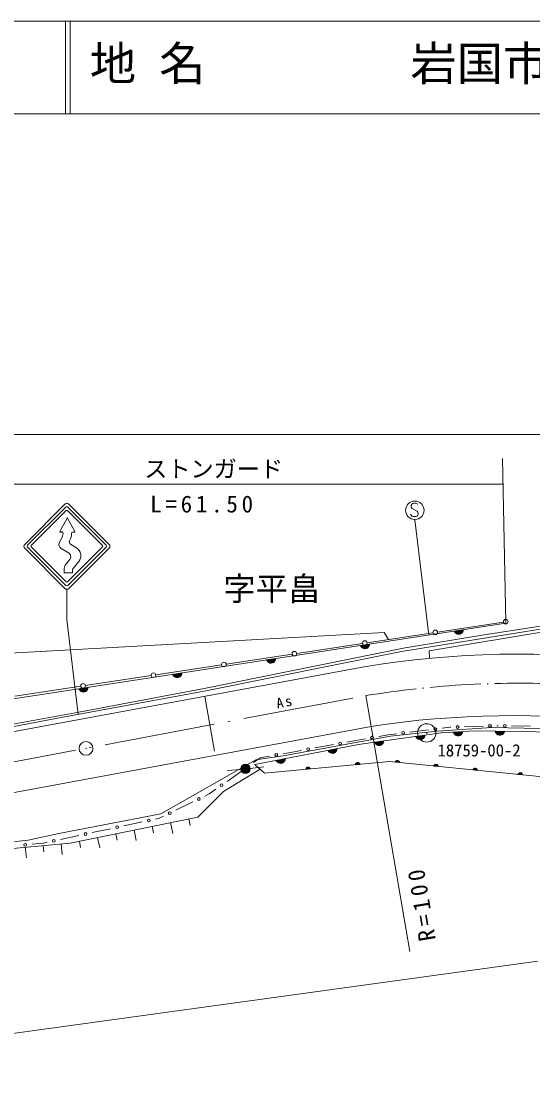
# Model space of a CAD drawing. Units: millimetres, scale not verified. Extents: x -23078 to 616922, y -205489 to 154511.
# Drawn here: x 299892 to 355160, y 40107 to 154511 of the extents above; entities that cross this region are included whole.
import ezdxf
from ezdxf.enums import TextEntityAlignment as Align

# ---------------------------------------------------------------- set-up
doc = ezdxf.new("R2010")
doc.units = ezdxf.units.MM
doc.header["$LTSCALE"] = 1000
doc.linetypes.add('DASHED', pattern=[7.5, 6, -1.5])
doc.linetypes.add('LONG_DASHED_DOTTED', pattern=[15.25, 12, -1.5, 0.25, -1.5])
for name, color, linetype, lineweight in [('S-BGD', 7, 'Continuous', 13), ('S-TTL', 2, 'Continuous', 13), ('S-TTL-TXT', 7, 'Continuous', 13)]:
    doc.layers.add(name, color=color, linetype=linetype, lineweight=lineweight)
doc.styles.add('ＭＳ ゴシック', font='')
doc.styles.get('ＭＳ ゴシック').set_extended_font_data('MS Gothic')

# ---------------------------------------------------------------- blocks, each defined once
blk = doc.blocks.new('BUHIN1')
at = {"color": 7, "linetype": 'Continuous', "lineweight": 13}
for radius in [0.995, 0.03]:
    blk.add_circle((0, 0), radius, dxfattribs=at)

msp = doc.modelspace()

# ---------------------------------------------------------------- linework, layer by layer
at = {"layer": 'S-BGD'}
for p, q in [((20192, 109858), (500278, 109858)), ((352258, 89534), (351901, 107241)), ((291277, 104493), (351957, 104493)), ((304621, 102323), (300272, 97975)), ((300591, 97868), (304727, 102005)), ((304939, 102005), (309076, 97868)), ((305045, 102323), (309394, 97975)), ((342030, 102202), (342025, 102087)), ((342025, 102087), (342030, 102012)), ((342095, 102312), (342030, 102202)), ((342030, 102012), (342070, 101912)), ((342070, 101912), (342140, 101857)), ((342205, 102387), (342095, 102312)), ((342140, 101857), (342685, 101542)), ((342335, 102422), (342205, 102387)), ((342490, 102422), (342335, 102422)), ((342595, 102402), (342490, 102422)), ((342670, 102367), (342595, 102402)), ((342725, 102307), (342670, 102367)), ((304763, 101616), (300980, 97833)), ((304845, 100817), (304059, 99370)), ((304900, 100817), (305693, 99370)), ((308687, 97833), (304904, 101616)), ((342010, 101112), (341940, 101227)), ((342090, 101037), (342010, 101112)), ((342185, 100992), (342090, 101037)), ((342285, 100977), (342185, 100992)), ((342515, 100977), (342285, 100977)), ((342670, 101022), (342515, 100977)), ((342740, 101112), (342670, 101022)), ((342685, 101542), (342745, 101452)), ((342775, 101207), (342740, 101112)), ((342745, 101452), (342785, 101327)), ((342785, 101327), (342775, 101207)), ((342403, 100631), (343941, 88168)), ((304350, 98846), (304025, 98190)), ((304382, 99379), (304077, 99291)), ((304103, 99296), (304323, 99296)), ((304423, 99196), (304423, 99157)), ((305217, 98570), (305118, 98370)), ((305321, 99196), (305321, 99014)), ((305649, 99296), (305421, 99296)), ((300272, 97550), (304621, 93202)), ((304727, 93520), (300591, 97656)), ((300980, 97692), (304763, 93909)), ((304217, 97538), (304998, 97072)), ((304904, 93909), (308687, 97692)), ((309076, 97656), (304939, 93520)), ((309394, 97550), (305045, 93202)), ((305234, 97980), (305857, 97608)), ((305130, 96327), (304746, 95856)), ((306120, 96117), (305534, 95398)), ((304522, 95225), (304522, 94893)), ((305422, 95082), (305422, 94893)), ((304522, 94893), (305422, 94893)), ((304817, 93114), (304817, 89858)), ((291422, 80095), (352236, 89456)), ((306035, 79577), (304819, 89849)), ((344872, 88500), (351988, 89581)), ((350126, 88219), (357380, 89339)), ((290832, 85788), (339092, 88457)), ((337262, 87344), (344377, 88425)), ((339092, 88457), (339564, 87684)), ((340971, 86379), (357337, 89027)), ((341363, 86807), (350126, 88219)), ((343978, 86484), (357623, 88730)), ((346674, 88600), (347663, 88752)), ((346729, 88492), (346674, 88600)), ((347647, 88687), (346708, 88542)), ((346803, 88405), (346729, 88492)), ((346743, 88484), (347632, 88621)), ((347605, 88554), (346792, 88428)), ((346916, 88311), (346803, 88405)), ((346846, 88374), (347565, 88484)), ((347034, 88268), (346916, 88311)), ((347515, 88413), (346917, 88321)), ((347156, 88249), (347034, 88268)), ((347043, 88277), (347411, 88334)), ((347309, 88273), (347156, 88249)), ((347419, 88328), (347309, 88273)), ((347519, 88404), (347419, 88328)), ((347599, 88527), (347519, 88404)), ((347641, 88633), (347599, 88527)), ((347663, 88752), (347641, 88633)), ((329651, 86187), (336767, 87268)), ((336539, 87040), (337527, 87192)), ((336593, 86932), (336539, 87040)), ((337512, 87126), (336573, 86982)), ((336607, 86924), (337497, 87061)), ((337469, 86993), (336656, 86868)), ((337463, 86967), (337383, 86844)), ((337505, 87072), (337463, 86967)), ((337527, 87192), (337505, 87072)), ((319652, 82378), (341363, 86807)), ((319664, 82106), (340971, 86379)), ((322041, 85031), (329157, 86112)), ((336667, 86845), (336593, 86932)), ((336780, 86751), (336667, 86845)), ((336710, 86813), (337429, 86924)), ((336898, 86708), (336780, 86751)), ((337379, 86853), (336781, 86761)), ((337020, 86689), (336898, 86708)), ((336907, 86717), (337275, 86774)), ((337173, 86713), (337020, 86689)), ((337284, 86768), (337173, 86713)), ((337383, 86844), (337284, 86768)), ((344017, 85660), (343978, 86484)), ((251298, 68902), (336929, 84731)), ((314431, 83874), (321547, 84956)), ((326403, 85480), (327391, 85632)), ((326457, 85372), (326403, 85480)), ((327376, 85566), (326437, 85422)), ((326532, 85284), (326457, 85372)), ((326471, 85364), (327361, 85501)), ((327333, 85433), (326520, 85308)), ((326645, 85191), (326532, 85284)), ((326574, 85253), (327293, 85364)), ((326763, 85148), (326645, 85191)), ((327244, 85293), (326646, 85201)), ((326884, 85129), (326763, 85148)), ((326771, 85157), (327139, 85214)), ((327038, 85152), (326884, 85129)), ((327148, 85207), (327038, 85152)), ((327248, 85283), (327148, 85207)), ((327327, 85407), (327248, 85283)), ((327369, 85512), (327327, 85407)), ((327391, 85632), (327369, 85512)), ((306821, 82718), (313937, 83799)), ((316267, 83919), (317256, 84072)), ((316322, 83811), (316267, 83919)), ((317240, 84006), (316301, 83861)), ((316396, 83724), (316322, 83811)), ((316336, 83803), (317225, 83940)), ((317198, 83873), (316385, 83748)), ((316509, 83630), (316396, 83724)), ((316439, 83693), (317158, 83804)), ((316627, 83588), (316509, 83630)), ((317108, 83733), (316510, 83641)), ((316749, 83569), (316627, 83588)), ((316636, 83597), (317004, 83653)), ((316902, 83592), (316749, 83569)), ((317012, 83647), (316902, 83592)), ((317112, 83723), (317012, 83647)), ((317192, 83847), (317112, 83723)), ((317234, 83952), (317192, 83847)), ((317256, 84072), (317234, 83952)), ((299211, 81562), (306327, 82643)), ((306110, 79852), (319652, 82378)), ((306132, 82359), (307120, 82511)), ((307105, 82446), (306166, 82301)), ((306200, 82243), (307090, 82380)), ((307098, 82392), (307056, 82286)), ((307120, 82511), (307098, 82392)), ((303814, 79185), (319664, 82106)), ((306186, 82251), (306132, 82359)), ((306260, 82164), (306186, 82251)), ((307062, 82313), (306249, 82188)), ((306373, 82070), (306260, 82164)), ((306303, 82133), (307022, 82243)), ((306491, 82028), (306373, 82070)), ((306972, 82172), (306374, 82080)), ((306613, 82008), (306491, 82028)), ((306500, 82036), (306868, 82093)), ((306766, 82032), (306613, 82008)), ((306877, 82087), (306766, 82032)), ((306976, 82163), (306877, 82087)), ((307056, 82286), (306976, 82163)), ((337113, 81622), (341860, 53961)), ((278937, 74423), (303814, 79185)), ((291902, 77245), (306110, 79852)), ((252533, 62490), (337684, 78306)), ((339772, 77235), (344868, 77801)), ((341882, 77683), (343898, 77925)), ((344868, 77801), (350745, 78165)), ((345245, 77588), (348921, 77805)), ((345357, 78100), (346244, 78207)), ((346244, 78207), (346303, 78209)), ((347772, 78258), (349801, 78326)), ((348921, 77805), (359625, 77642)), ((350745, 78165), (359765, 78003)), ((351270, 78375), (351329, 78377)), ((351329, 78377), (351400, 78376)), ((352870, 78362), (354900, 78342)), ((328204, 75132), (339772, 77235)), ((335065, 76592), (337063, 76953)), ((336326, 76345), (345245, 77588)), ((338060, 76587), (339051, 76725)), ((339035, 76659), (338094, 76528)), ((338509, 77215), (339535, 77401)), ((339051, 76725), (339027, 76605)), ((339535, 77401), (340423, 77507)), ((342520, 77208), (343511, 77347)), ((342573, 77100), (342520, 77208)), ((343494, 77281), (342554, 77150)), ((342646, 77011), (342573, 77100)), ((342587, 77092), (343478, 77216)), ((343450, 77149), (342635, 77035)), ((342758, 76916), (342646, 77011)), ((342688, 76979), (343409, 77080)), ((342875, 76872), (342758, 76916)), ((343358, 77010), (342759, 76926)), ((342997, 76851), (342875, 76872)), ((342884, 76881), (343253, 76932)), ((343150, 76872), (342997, 76851)), ((343261, 76926), (343150, 76872)), ((343362, 77000), (343261, 76926)), ((343443, 77123), (343362, 77000)), ((343487, 77227), (343443, 77123)), ((343511, 77347), (343487, 77227)), ((346584, 77667), (347582, 77726)), ((346628, 77554), (346584, 77667)), ((347561, 77662), (346613, 77606)), ((346694, 77461), (346628, 77554)), ((346641, 77545), (347540, 77598)), ((347506, 77533), (346685, 77485)), ((346798, 77357), (346694, 77461)), ((346734, 77425), (347460, 77468)), ((346911, 77303), (346798, 77357)), ((347404, 77402), (346800, 77367)), ((347031, 77273), (346911, 77303)), ((346921, 77311), (347292, 77333)), ((347185, 77282), (347031, 77273)), ((347300, 77326), (347185, 77282)), ((347407, 77392), (347300, 77326)), ((347498, 77508), (347407, 77392)), ((347549, 77609), (347498, 77508)), ((347582, 77726), (347549, 77609)), ((351133, 77656), (351097, 77772)), ((351097, 77772), (352097, 77756)), ((352071, 77694), (351121, 77709)), ((351191, 77558), (351133, 77656)), ((351145, 77646), (352045, 77632)), ((352007, 77570), (351184, 77583)), ((351287, 77446), (351191, 77558)), ((351228, 77520), (351956, 77509)), ((351396, 77384), (351287, 77446)), ((351895, 77447), (351290, 77456)), ((351513, 77345), (351396, 77384)), ((351406, 77392), (351779, 77386)), ((351668, 77343), (351513, 77345)), ((351786, 77379), (351668, 77343)), ((351897, 77437), (351786, 77379)), ((351996, 77545), (351897, 77437)), ((352055, 77642), (351996, 77545)), ((352097, 77756), (352055, 77642)), ((325136, 74183), (336326, 76345)), ((328177, 75345), (330174, 75707)), ((331621, 75969), (333619, 76330)), ((333037, 75710), (334019, 75899)), ((333096, 75604), (333037, 75710)), ((334006, 75833), (333074, 75653)), ((333173, 75519), (333096, 75604)), ((333110, 75596), (333994, 75767)), ((333969, 75699), (333161, 75543)), ((333290, 75430), (333173, 75519)), ((333217, 75490), (333932, 75628)), ((333884, 75555), (333290, 75440)), ((333889, 75546), (333792, 75466)), ((333964, 75672), (333889, 75546)), ((334002, 75779), (333964, 75672)), ((334019, 75899), (334002, 75779)), ((338113, 76478), (338060, 76587)), ((338186, 76390), (338113, 76478)), ((338127, 76470), (339019, 76594)), ((338990, 76527), (338175, 76413)), ((338298, 76294), (338186, 76390)), ((338229, 76358), (338949, 76458)), ((338415, 76250), (338298, 76294)), ((338898, 76388), (338299, 76305)), ((338537, 76229), (338415, 76250)), ((338424, 76259), (338793, 76310)), ((338690, 76251), (338537, 76229)), ((338802, 76304), (338690, 76251)), ((338902, 76378), (338802, 76304)), ((338984, 76501), (338902, 76378)), ((339027, 76605), (338984, 76501)), ((314960, 68862), (325233, 74687)), ((324981, 74386), (325704, 74898)), ((325233, 74687), (328204, 75132)), ((325704, 74898), (326730, 75083)), ((339677, 74495), (326162, 73251)), ((327442, 74628), (328424, 74818)), ((327501, 74523), (327442, 74628)), ((328411, 74752), (327479, 74572)), ((327578, 74438), (327501, 74523)), ((327515, 74515), (328399, 74686)), ((328374, 74617), (327566, 74461)), ((327695, 74349), (327578, 74438)), ((327622, 74409), (328337, 74547)), ((328289, 74474), (327695, 74359)), ((327823, 74320), (328188, 74391)), ((328197, 74385), (328089, 74326)), ((328294, 74464), (328197, 74385)), ((328369, 74591), (328294, 74464)), ((328407, 74698), (328369, 74591)), ((328424, 74818), (328407, 74698)), ((333409, 75392), (333290, 75430)), ((333532, 75377), (333409, 75392)), ((333418, 75401), (333783, 75472)), ((333684, 75407), (333532, 75377)), ((333792, 75466), (333684, 75407)), ((336116, 74359), (336173, 74383)), ((336306, 74373), (336120, 74356)), ((336173, 74383), (336250, 74390)), ((336250, 74390), (336310, 74377)), ((336310, 74377), (336368, 74352)), ((358649, 72603), (339677, 74495)), ((340282, 74434), (340307, 74489)), ((340779, 74385), (340282, 74434)), ((340297, 74464), (340770, 74417)), ((340307, 74489), (340341, 74535)), ((340761, 74449), (340313, 74494)), ((340335, 74523), (340744, 74482)), ((340341, 74535), (340395, 74585)), ((340724, 74516), (340362, 74552)), ((340395, 74585), (340452, 74609)), ((340395, 74580), (340696, 74550)), ((340452, 74609), (340513, 74622)), ((340641, 74587), (340456, 74605)), ((340513, 74622), (340590, 74615)), ((340590, 74615), (340646, 74590)), ((340646, 74590), (340698, 74555)), ((340698, 74555), (340741, 74495)), ((340741, 74495), (340766, 74444)), ((340766, 74444), (340779, 74385)), ((321750, 71282), (325693, 73677)), ((322125, 72363), (323782, 73536)), ((323623, 73660), (322130, 73518)), ((324617, 73766), (326107, 73941)), ((326162, 73251), (325136, 74183)), ((327814, 74311), (327695, 74349)), ((327937, 74296), (327814, 74311)), ((328089, 74326), (327937, 74296)), ((330627, 73662), (330642, 73721)), ((331125, 73708), (330627, 73662)), ((330637, 73694), (331110, 73738)), ((330642, 73721), (330666, 73772)), ((331094, 73768), (330646, 73726)), ((330662, 73759), (331071, 73797)), ((330666, 73772), (330709, 73831)), ((331046, 73826), (330684, 73793)), ((330709, 73831), (330761, 73866)), ((330711, 73827), (331012, 73854)), ((330761, 73866), (330818, 73890)), ((330951, 73880), (330765, 73863)), ((330818, 73890), (330895, 73898)), ((330895, 73898), (330956, 73884)), ((330956, 73884), (331013, 73859)), ((331013, 73859), (331067, 73809)), ((331067, 73809), (331101, 73763)), ((331101, 73763), (331125, 73708)), ((335982, 74155), (335996, 74214)), ((336480, 74200), (335982, 74155)), ((335991, 74187), (336464, 74230)), ((335996, 74214), (336021, 74265)), ((336449, 74260), (336001, 74219)), ((336017, 74252), (336426, 74290)), ((336021, 74265), (336064, 74324)), ((336401, 74319), (336039, 74285)), ((336064, 74324), (336116, 74359)), ((336066, 74319), (336367, 74347)), ((336368, 74352), (336421, 74302)), ((336421, 74302), (336456, 74256)), ((336456, 74256), (336480, 74200)), ((344452, 74018), (344478, 74074)), ((344950, 73969), (344452, 74018)), ((344468, 74048), (344940, 74001)), ((344478, 74074), (344511, 74119)), ((344931, 74033), (344483, 74078)), ((344505, 74107), (344914, 74066)), ((344511, 74119), (344565, 74169)), ((344895, 74100), (344533, 74136)), ((344565, 74169), (344623, 74194)), ((344566, 74164), (344867, 74134)), ((344623, 74194), (344683, 74206)), ((344812, 74171), (344626, 74189)), ((344683, 74206), (344760, 74199)), ((344760, 74199), (344817, 74174)), ((344817, 74174), (344869, 74139)), ((344869, 74139), (344912, 74079)), ((344912, 74079), (344937, 74028)), ((344937, 74028), (344950, 73969)), ((348677, 73597), (348702, 73652)), ((349174, 73547), (348677, 73597)), ((348692, 73627), (349165, 73580)), ((348702, 73652), (348736, 73698)), ((349156, 73612), (348708, 73657)), ((348730, 73686), (349139, 73645)), ((348736, 73698), (348790, 73748)), ((349119, 73678), (348758, 73715)), ((348790, 73748), (348847, 73772)), ((348790, 73743), (349092, 73713)), ((348847, 73772), (348908, 73785)), ((349036, 73750), (348851, 73768)), ((348908, 73785), (348985, 73777)), ((348985, 73777), (349041, 73753)), ((349041, 73753), (349093, 73718)), ((349093, 73718), (349136, 73658)), ((349136, 73658), (349161, 73606)), ((349161, 73606), (349174, 73547)), ((353621, 73211), (353675, 73261)), ((354004, 73191), (353642, 73227)), ((353675, 73261), (353732, 73285)), ((353675, 73256), (353976, 73226)), ((353732, 73285), (353793, 73298)), ((353921, 73262), (353736, 73281)), ((353793, 73298), (353870, 73290)), ((353870, 73290), (353926, 73266)), ((353926, 73266), (353978, 73230)), ((353978, 73230), (354021, 73171)), ((353562, 73110), (353587, 73165)), ((354059, 73060), (353562, 73110)), ((353577, 73140), (354050, 73093)), ((353587, 73165), (353621, 73211)), ((354040, 73125), (353593, 73170)), ((353614, 73199), (354024, 73158)), ((354021, 73171), (354046, 73119)), ((354046, 73119), (354059, 73060)), ((318977, 68507), (321750, 71282)), ((319741, 70776), (320202, 71002)), ((320202, 71002), (320925, 71514)), ((316596, 69241), (318420, 70132)), ((303958, 66719), (314960, 68862)), ((305192, 65696), (318977, 68507)), ((310984, 67553), (312969, 67977)), ((314053, 67503), (314195, 66807)), ((314407, 68284), (314814, 68371)), ((314814, 68371), (315275, 68596)), ((316023, 67904), (316262, 66733)), ((317992, 68306), (318137, 67596)), ((300663, 66024), (303958, 66719)), ((304138, 66092), (306123, 66516)), ((307561, 66823), (309546, 67247)), ((310115, 66699), (310254, 66018)), ((312084, 67101), (312318, 65953)), ((285785, 63858), (305192, 65696)), ((296295, 65539), (300663, 66024)), ((300340, 65236), (300449, 64086)), ((301064, 65579), (302293, 65698)), ((302281, 65420), (302346, 64734)), ((302293, 65698), (302700, 65785)), ((304221, 65604), (304329, 64468)), ((306176, 65896), (306313, 65229)), ((308146, 66298), (308375, 65174)), ((355717, 52927), (262499, 40107))]:
    msp.add_line(p, q, dxfattribs=at)
at = {"layer": 'S-BGD', "linetype": 'LONG_DASHED_DOTTED'}
msp.add_line((159092, 48081), (337113, 81622), dxfattribs=at)
at = {"layer": 'S-BGD', "linetype": 'DASHED'}
msp.add_line((319737, 81545), (320876, 75108), dxfattribs=at)
at = {"layer": 'S-BGD'}
for centre, radius in [((342415, 101662), 995), ((352235, 89619), 249), ((344625, 88462), 249), ((337014, 87306), 249), ((329404, 86150), 249), ((321794, 84993), 249), ((314184, 83837), 249), ((306574, 82680), 249), ((344627, 78013), 149), ((347037, 78233), 149), ((350536, 78350), 149), ((352135, 78369), 149), ((306895, 75926), 746), ((337786, 77084), 149), ((341152, 77595), 149), ((306895, 75926), 22.5), ((330898, 75838), 149), ((334342, 76461), 149), ((327454, 75214), 149), ((324121, 73708), 498), ((324121, 73708), 440), ((324121, 73708), 382), ((324121, 73708), 322), ((324121, 73708), 265), ((324121, 73708), 195), ((324121, 73708), 135), ((324121, 73708), 77.5), ((324121, 73708), 15), ((324381, 73961), 149), ((321525, 71938), 149), ((319081, 70454), 149), ((315936, 68919), 149), ((310265, 67400), 149), ((313688, 68131), 149), ((306842, 66669), 149), ((300332, 65508), 149), ((303419, 65939), 149)]:
    msp.add_circle(centre, radius, dxfattribs=at)
for centre, radius, start, end in [((304833, 102111), 300, 45, 135), ((304833, 101899), 150, 45, 135), ((304833, 101545), 100, 45, 135), ((304873, 100802), 31.7, 28.71979, 151.50226), ((304103, 99346), 50, 151.50226, 270), ((304323, 99196), 100, 0, 90), ((303723, 99157), 700, 333.65789, 360), ((304321, 99014), 1000, 333.65789, 0), ((305421, 99196), 100, 90, 180), ((305649, 99346), 50, 270, 28.71979), ((300484, 97762), 300, 135, 225), ((300697, 97762), 150, 135, 225), ((301050, 97762), 100, 135, 225), ((304473, 97968), 500, 153.6579, 239.1843), ((305387, 98237), 300, 153.6579, 239.1843), ((305345, 96749), 1000, 320.82634, 59.18429), ((308616, 97762), 100, 315, 45), ((308970, 97762), 150, 315, 45), ((309182, 97762), 300, 315, 45), ((304742, 96643), 500, 320.82634, 59.18429), ((305522, 95225), 1000, 140.82635, 180), ((305922, 95082), 500, 140.82635, 180), ((304833, 93979), 100, 225, 315), ((304833, 93414), 300, 225, 315), ((304833, 93626), 150, 225, 315), ((353947, -18493), 104618, 67.16669, 99.36191), ((353550, -17912), 100882, 95.79263, 95.85782), ((353550, -17912), 100882, 92.27322, 95.40161), ((353550, -17912), 100882, 91.81699, 91.88217), ((353550, -17912), 100882, 88.29755, 91.42593), ((353550, -17912), 100882, 96.24887, 99.37726), ((352967, -22283), 101744, 67.44617, 98.63882)]:
    msp.add_arc(centre, radius, start, end, dxfattribs=at)
at = {"layer": 'S-TTL'}
for p, q in [((616922, 154511), (-23078, 154511)), ((304672, 154511), (304672, 144511)), ((305172, 154511), (305172, 144511)), ((-23078, 144511), (616922, 144511))]:
    msp.add_line(p, q, dxfattribs=at)

# ---------------------------------------------------------------- block references
at = {"layer": 'S-BGD', "xscale": 1000, "yscale": 1000}
msp.add_blockref('BUHIN1', (343705, 77594), dxfattribs=at)

# ---------------------------------------------------------------- texts
at = {"layer": 'S-BGD', "style": 'ＭＳ ゴシック'}
for s, height, p in [('ストンガード', 1833, (313183, 104662)), ('字平畠', 2566, (321723, 91125)), ('18759-00-2', 1320, (344865, 74657))]:
    msp.add_text(s, height=height, dxfattribs=at).set_placement(p, align=Align.BOTTOM_LEFT)
at = {"layer": 'S-BGD', "insert": (313823, 101387), "char_height": 1833, "attachment_point": 7, "style": 'ＭＳ ゴシック'}
msp.add_mtext('\\T1.32;L=61.50', dxfattribs=at)
at = {"layer": 'S-BGD', "attachment_point": 7, "style": 'ＭＳ ゴシック'}
for s, insert, char_height, rotation in [('\\T1.27;As', (327569, 80215), 1100, 11.3), ('\\T1.32;R=100', (344715, 55258), 1833, 99.4)]:
    msp.add_mtext(s, dxfattribs=dict(at, insert=insert, char_height=char_height, rotation=rotation))
at = {"layer": 'S-TTL-TXT', "style": 'ＭＳ ゴシック'}
for s, p in [('地 名', (307302, 147011)), ('岩国市錦町中ノ瀬', (341946, 147011))]:
    msp.add_text(s, height=3666, dxfattribs=at).set_placement(p, align=Align.BOTTOM_LEFT)

doc.saveas('drawing.dxf')
